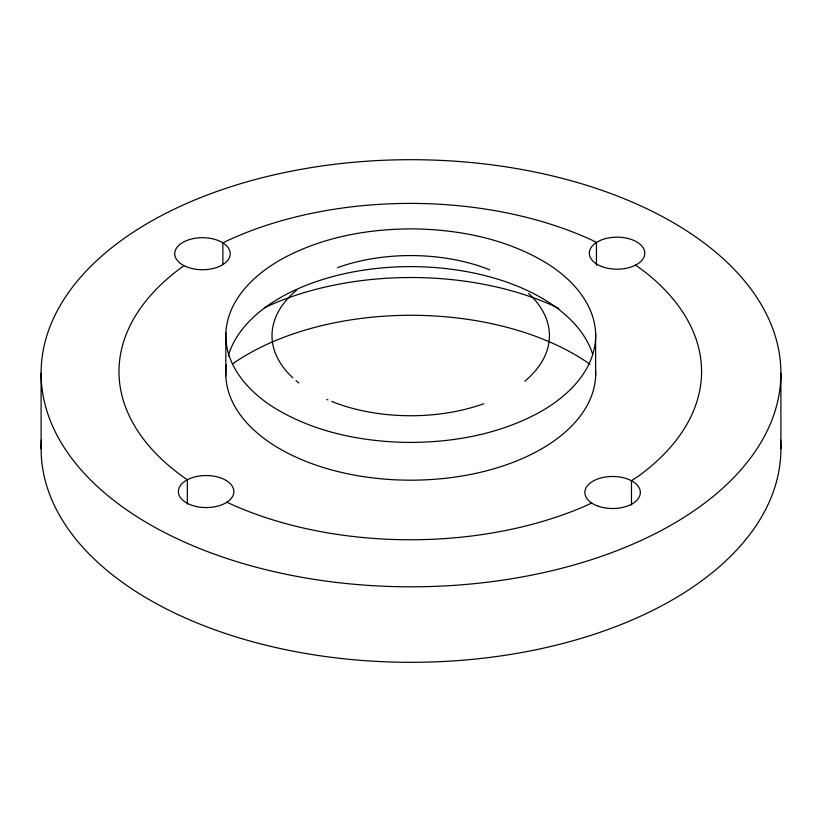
<?xml version="1.0" encoding="UTF-8"?>
<svg xmlns="http://www.w3.org/2000/svg" width="822" height="822" viewBox="0 0 822 822"><rect width="100%" height="100%" fill="white"/><g stroke="black" fill="none" stroke-linecap="round" stroke-linejoin="round"><path stroke-width="1.23" d="M225.845 332.633C224.324 365.811 249.539 393.008 276.295 408.996C315.083 432.156 360.745 441.404 405.493 442.39C450.929 442.894 497.372 434.828 537.752 413.261C565.885 398.064 593.587 372.582 595.601 338.674C597.121 305.496 571.907 278.298 545.15 262.31C506.373 239.151 460.71 229.903 415.953 228.917C370.517 228.413 324.074 236.479 283.693 258.046C255.57 273.243 227.858 298.725 225.845 332.633L225.824 375.983M524.796 381.316L525.443 380.678A138.713 80.083 0 0 0 528.618 293.464M296.742 290.043L296.002 290.628A138.713 80.083 0 0 0 292.827 377.853M183.912 265.629L182.279 266.914A291.296 168.181 0 0 0 185.536 478.579L187.344 479.781L187.344 504.092M591.696 503.023L583.589 506.753A291.296 168.181 0 0 1 228.978 503.218L226.759 502.273M489.737 269.852L488.7 269.421A138.713 80.083 0 0 0 337.637 267.582M326.848 399.441L327.947 399.893M331.708 401.455L332.746 401.886A138.713 80.083 0 0 0 483.809 403.725M635.622 265.085L644.407 271.517A291.296 168.181 0 0 1 638.283 476.246L631.481 480.757L631.481 505.078M298.756 382.877L296.043 380.709M780.9 373.25A369.9 213.556 0 0 1 226.05 558.2A369.9 213.556 0 0 1 226.05 188.3A369.9 213.556 0 0 1 780.9 373.25L780.9 448.75M596.443 265.506L596.443 242.469L591.573 239.942A291.296 168.181 0 0 0 224.951 241.832L222.875 242.87L222.875 264.622M595.621 333.085L595.601 376.425M41.1 373.25L41.1 448.75M780.592 440.058A369.9 213.556 0 0 1 411 662.316A369.9 213.556 0 0 1 41.408 440.058M595.621 370.835A184.95 106.778 0 0 1 405.493 480.14A184.95 106.778 0 0 1 226.379 364.804M228.269 355.926A184.95 106.778 0 0 1 409.171 266.626A184.95 106.778 0 0 1 592.652 354.169M264.612 307.685A231.188 133.472 0 0 1 558.724 308.322M232.523 363.92A231.188 133.472 0 0 1 589.939 364.238M187.58 479.647L186.522 480.223A27.743 16.019 0 0 0 198.492 506.948A27.743 16.019 0 0 0 233.171 487.949A27.743 16.019 0 0 0 187.58 479.647M223.091 243.004L222.094 242.398A27.743 16.019 0 0 0 175.805 249.313A27.743 16.019 0 0 0 208.716 269.328A27.743 16.019 0 0 0 223.091 243.004M601.951 266.616A27.743 16.019 0 0 0 644.756 254.019A27.743 16.019 0 0 0 604.458 238.914A27.743 16.019 0 0 0 601.951 266.616M598.354 506.239A27.743 16.019 0 0 0 640.338 492.748A27.743 16.019 0 0 0 599.104 478.496A27.743 16.019 0 0 0 598.354 506.239"/></g></svg>
